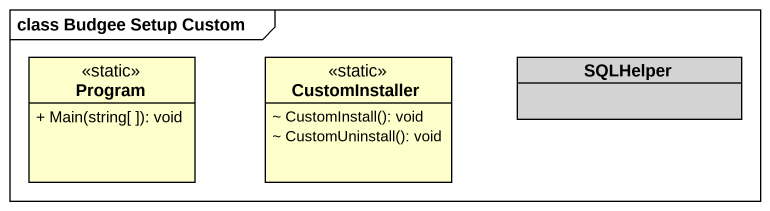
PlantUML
@startuml
mainframe class Budgee Setup Custom
hide circle
hide empty members
skinparam classAttributeIconSize 0
class Program <<static>> {
  + Main(string[ ]): void
}
class CustomInstaller <<static>> {
  ~ CustomInstall(): void
  ~ CustomUninstall(): void
}
class SQLHelper #D3D3D3
@enduml
